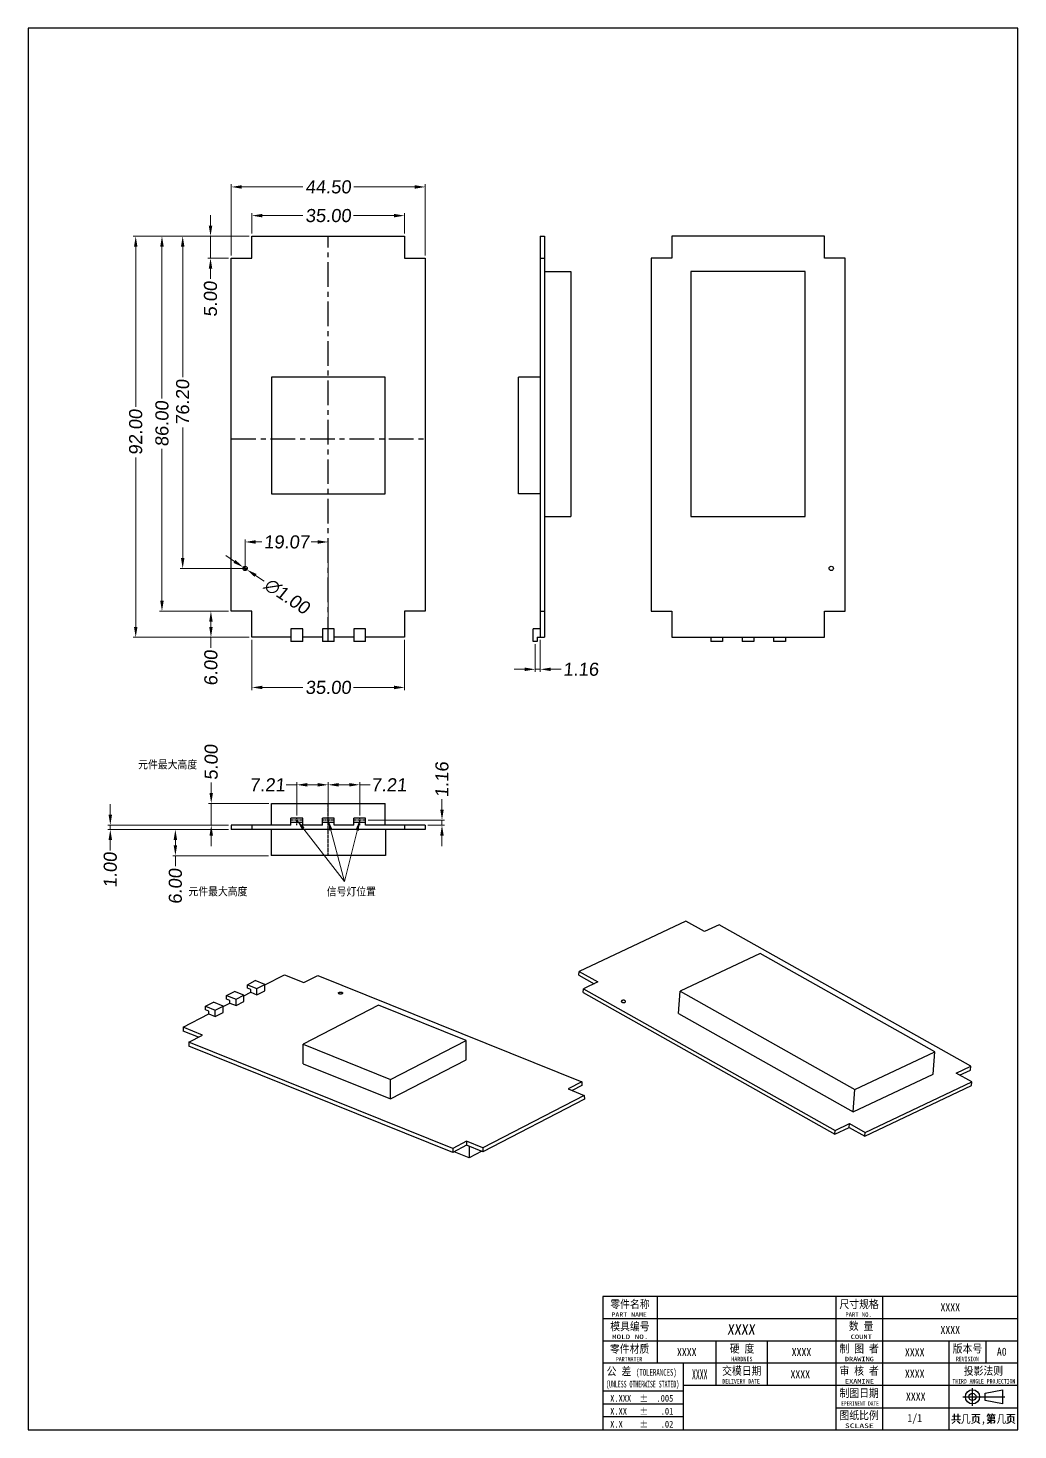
# Model space of a CAD drawing. Header units: millimetres. Extents: x 1667 to 2459, y 1639 to 1961.
# Drawn here: x 2231.7 to 2458.7, y 1639.2 to 1960.8 of the extents above; entities that cross this region are included whole.
import ezdxf
from ezdxf.enums import TextEntityAlignment as Align

# ---------------------------------------------------------------- set-up
doc = ezdxf.new("R2010")
doc.units = ezdxf.units.MM
doc.linetypes.add('CENTER', pattern=[50.8, 31.75, -6.35, 6.35, -6.35])
doc.layers.add('dim', color=82, linetype='Continuous')
doc.layers.add('text-mold', color=3, linetype='Continuous')
doc.styles.add('MA', font='', dxfattribs={"width": 0.8})
doc.styles.add('TEXTSTYLE_0', font='txt', dxfattribs={"width": 0.8})
doc.styles.add('标准', font='arial.ttf', dxfattribs={"oblique": 5.000002})
doc.styles.get('MA').set_extended_font_data('SimSun')
doc.dimstyles.new('YanXiu', dxfattribs={"dimscale": 1.2, "dimtxt": 5, "dimasz": 2.5, "dimexe": 0.8, "dimexo": 0.3, "dimgap": 0.6, "dimtad": 0, "dimzin": 1, "dimdsep": 46, "dimtxsty": '标准', "dimcen": 0, "dimclrd": 3, "dimclre": 3, "dimclrt": 3, "dimazin": 0, "dimtfac": 1, "dimtmove": 0, "dimatfit": 3, "dimfxl": 1, "dimlwd": 9, "dimlwe": 9, "dimarcsym": 0})

# ---------------------------------------------------------------- blocks, each defined once
blk = doc.blocks.new('VSEE')
at = {"layer": 'text-mold', "color": 62}
for p, q in [((-214.4, -255.87), (-214.4, -1142.58)), ((411.41, -255.87), (-214.4, -255.87)), ((411.41, -1142.58), (411.41, -255.87)), ((-214.4, -1142.58), (411.41, -1142.58))]:
    blk.add_line(p, q, dxfattribs=at)
blk = doc.blocks.new('*D22')
at = {"layer": 'Defpoints', "color": 0, "linetype": 'Continuous', "transparency": 16777216}
for p in [(2283.06, 1917.73), (2283.06, 1913), (2318.06, 1913)]:
    blk.add_point(p, dxfattribs=at)
at = {"layer": 'dim', "color": 3, "linetype": 'Continuous', "lineweight": 9, "transparency": 16777216}
for p, q in [((2283.06, 1913.6), (2283.06, 1918.33)), ((2285.46, 1917.73), (2294.77, 1917.73)), ((2315.66, 1917.73), (2306.35, 1917.73)), ((2318.06, 1913.6), (2318.06, 1918.33))]:
    blk.add_line(p, q, dxfattribs=at)
at = {"layer": 'dim', "color": 3, "linetype": 'Continuous', "transparency": 16777216}
for points in [[(2285.46, 1918.13), (2285.46, 1917.33), (2283.06, 1917.73)], [(2315.66, 1918.13), (2315.66, 1917.33), (2318.06, 1917.73)]]:
    blk.add_solid(points, dxfattribs=at)
at = {"layer": 'dim', "color": 3, "linetype": 'Continuous', "transparency": 16777216, "insert": (2300.56, 1917.73), "char_height": 3, "attachment_point": 5, "style": '标准'}
blk.add_mtext('35.00', dxfattribs=at)
blk = doc.blocks.new('*D23')
at = {"layer": 'Defpoints', "color": 0, "linetype": 'Continuous', "transparency": 16777216}
for p in [(2283.06, 1913), (2256.42, 1821), (2283.06, 1821)]:
    blk.add_point(p, dxfattribs=at)
at = {"layer": 'dim', "color": 3, "linetype": 'Continuous', "lineweight": 9, "transparency": 16777216}
for p, q in [((2282.46, 1913), (2255.83, 1913)), ((2256.42, 1910.6), (2256.42, 1873.84)), ((2256.42, 1823.4), (2256.42, 1862.26)), ((2282.46, 1821), (2255.83, 1821))]:
    blk.add_line(p, q, dxfattribs=at)
at = {"layer": 'dim', "color": 3, "linetype": 'Continuous', "transparency": 16777216}
for points in [[(2256.02, 1910.6), (2256.82, 1910.6), (2256.42, 1913)], [(2256.02, 1823.4), (2256.82, 1823.4), (2256.42, 1821)]]:
    blk.add_solid(points, dxfattribs=at)
at = {"layer": 'dim', "color": 3, "linetype": 'Continuous', "transparency": 16777216, "insert": (2256.42, 1868.05), "char_height": 3, "attachment_point": 5, "rotation": 90, "style": '标准'}
blk.add_mtext('92.00', dxfattribs=at)
blk = doc.blocks.new('*D24')
at = {"layer": 'Defpoints', "color": 0, "linetype": 'Continuous', "transparency": 16777216}
for p in [(2282.46, 1913), (2273.57, 1908), (2278.31, 1908)]:
    blk.add_point(p, dxfattribs=at)
at = {"layer": 'dim', "color": 3, "linetype": 'Continuous', "lineweight": 9, "transparency": 16777216}
for p, q in [((2273.57, 1915.4), (2273.57, 1917.8)), ((2281.86, 1913), (2272.97, 1913)), ((2273.57, 1913), (2273.57, 1908)), ((2277.71, 1908), (2272.97, 1908)), ((2273.57, 1905.6), (2273.57, 1903.2))]:
    blk.add_line(p, q, dxfattribs=at)
at = {"layer": 'dim', "color": 3, "linetype": 'Continuous', "transparency": 16777216}
for points in [[(2273.17, 1915.4), (2273.97, 1915.4), (2273.57, 1913)], [(2273.17, 1905.6), (2273.97, 1905.6), (2273.57, 1908)]]:
    blk.add_solid(points, dxfattribs=at)
at = {"layer": 'dim', "color": 3, "linetype": 'Continuous', "transparency": 16777216, "insert": (2273.57, 1898.58), "char_height": 3, "attachment_point": 5, "rotation": 90, "style": '标准'}
blk.add_mtext('5.00', dxfattribs=at)
blk = doc.blocks.new('*D25')
at = {"layer": 'Defpoints', "color": 0, "linetype": 'Continuous', "transparency": 16777216}
for p in [(2274.3, 1913), (2262.44, 1827), (2278.31, 1827)]:
    blk.add_point(p, dxfattribs=at)
at = {"layer": 'dim', "color": 3, "linetype": 'Continuous', "lineweight": 9, "transparency": 16777216}
for p, q in [((2273.7, 1913), (2261.84, 1913)), ((2262.44, 1910.6), (2262.44, 1875.8)), ((2262.44, 1829.4), (2262.44, 1864.21)), ((2277.71, 1827), (2261.84, 1827))]:
    blk.add_line(p, q, dxfattribs=at)
at = {"layer": 'dim', "color": 3, "linetype": 'Continuous', "transparency": 16777216}
for points in [[(2262.04, 1910.6), (2262.84, 1910.6), (2262.44, 1913)], [(2262.04, 1829.4), (2262.84, 1829.4), (2262.44, 1827)]]:
    blk.add_solid(points, dxfattribs=at)
at = {"layer": 'dim', "color": 3, "linetype": 'Continuous', "transparency": 16777216, "insert": (2262.44, 1870), "char_height": 3, "attachment_point": 5, "rotation": 90, "style": '标准'}
blk.add_mtext('86.00', dxfattribs=at)
blk = doc.blocks.new('*D26')
at = {"layer": 'Defpoints', "color": 0, "linetype": 'Continuous', "transparency": 16777216}
for p in [(2322.81, 1924.31), (2278.31, 1908), (2322.81, 1908)]:
    blk.add_point(p, dxfattribs=at)
at = {"layer": 'dim', "color": 3, "linetype": 'Continuous', "lineweight": 9, "transparency": 16777216}
for p, q in [((2278.31, 1908.6), (2278.31, 1924.91)), ((2280.71, 1924.31), (2294.71, 1924.31)), ((2320.41, 1924.31), (2306.41, 1924.31)), ((2322.81, 1908.6), (2322.81, 1924.91))]:
    blk.add_line(p, q, dxfattribs=at)
at = {"layer": 'dim', "color": 3, "linetype": 'Continuous', "transparency": 16777216}
for points in [[(2280.71, 1924.71), (2280.71, 1923.91), (2278.31, 1924.31)], [(2320.41, 1924.71), (2320.41, 1923.91), (2322.81, 1924.31)]]:
    blk.add_solid(points, dxfattribs=at)
at = {"layer": 'dim', "color": 3, "linetype": 'Continuous', "transparency": 16777216, "insert": (2300.56, 1924.31), "char_height": 3, "attachment_point": 5, "style": '标准'}
blk.add_mtext('44.50', dxfattribs=at)
blk = doc.blocks.new('*D27')
at = {"layer": 'Defpoints', "color": 0, "linetype": 'Continuous', "transparency": 16777216}
for p in [(2349.18, 1821), (2348.02, 1820), (2349.18, 1813.66)]:
    blk.add_point(p, dxfattribs=at)
at = {"layer": 'dim', "color": 3, "linetype": 'Continuous', "lineweight": 9, "transparency": 16777216}
for p, q in [((2349.18, 1820.4), (2349.18, 1813.06)), ((2348.02, 1819.4), (2348.02, 1813.06)), ((2345.62, 1813.66), (2343.22, 1813.66)), ((2348.02, 1813.66), (2349.18, 1813.66)), ((2351.58, 1813.66), (2353.98, 1813.66))]:
    blk.add_line(p, q, dxfattribs=at)
at = {"layer": 'dim', "color": 3, "linetype": 'Continuous', "transparency": 16777216}
for points in [[(2345.62, 1814.06), (2345.62, 1813.26), (2348.02, 1813.66)], [(2351.58, 1814.06), (2351.58, 1813.26), (2349.18, 1813.66)]]:
    blk.add_solid(points, dxfattribs=at)
at = {"layer": 'dim', "color": 3, "linetype": 'Continuous', "transparency": 16777216, "insert": (2358.47, 1813.66), "char_height": 3, "attachment_point": 5, "style": '标准'}
blk.add_mtext('1.16', dxfattribs=at)
blk = doc.blocks.new('*D28')
at = {"layer": 'Defpoints', "color": 0, "linetype": 'Continuous', "transparency": 16777216}
for p in [(2309.12, 1779.07), (2322.81, 1777.91), (2326.64, 1777.91)]:
    blk.add_point(p, dxfattribs=at)
at = {"layer": 'dim', "color": 3, "linetype": 'Continuous', "lineweight": 9, "transparency": 16777216}
for p, q in [((2326.64, 1781.47), (2326.64, 1783.87)), ((2309.72, 1779.07), (2327.24, 1779.07)), ((2326.64, 1777.91), (2326.64, 1779.07)), ((2323.41, 1777.91), (2327.24, 1777.91)), ((2326.64, 1775.51), (2326.64, 1773.11))]:
    blk.add_line(p, q, dxfattribs=at)
at = {"layer": 'dim', "color": 3, "linetype": 'Continuous', "transparency": 16777216}
for points in [[(2326.24, 1781.47), (2327.04, 1781.47), (2326.64, 1779.07)], [(2326.24, 1775.51), (2327.04, 1775.51), (2326.64, 1777.91)]]:
    blk.add_solid(points, dxfattribs=at)
at = {"layer": 'dim', "color": 3, "linetype": 'Continuous', "transparency": 16777216, "insert": (2326.64, 1788.36), "char_height": 3, "attachment_point": 5, "rotation": 90, "style": '标准'}
blk.add_mtext('1.16', dxfattribs=at)
blk = doc.blocks.new('*D29')
at = {"layer": 'Defpoints', "color": 0, "linetype": 'Continuous', "transparency": 16777216}
for p in [(2273.73, 1782.91), (2287.52, 1782.91), (2278.31, 1777.91)]:
    blk.add_point(p, dxfattribs=at)
at = {"layer": 'dim', "color": 3, "linetype": 'Continuous', "lineweight": 9, "transparency": 16777216}
for p, q in [((2273.73, 1785.31), (2273.73, 1787.71)), ((2286.92, 1782.91), (2273.13, 1782.91)), ((2273.73, 1777.91), (2273.73, 1782.91)), ((2277.71, 1777.91), (2273.13, 1777.91)), ((2273.73, 1775.51), (2273.73, 1773.11))]:
    blk.add_line(p, q, dxfattribs=at)
at = {"layer": 'dim', "color": 3, "linetype": 'Continuous', "transparency": 16777216}
for points in [[(2273.33, 1785.31), (2274.13, 1785.31), (2273.73, 1782.91)], [(2273.33, 1775.51), (2274.13, 1775.51), (2273.73, 1777.91)]]:
    blk.add_solid(points, dxfattribs=at)
at = {"layer": 'dim', "color": 3, "linetype": 'Continuous', "transparency": 16777216, "insert": (2273.73, 1792.34), "char_height": 3, "attachment_point": 5, "rotation": 90, "style": '标准'}
blk.add_mtext('5.00', dxfattribs=at)
blk = doc.blocks.new('*D30')
at = {"layer": 'Defpoints', "color": 0, "linetype": 'Continuous', "transparency": 16777216}
for p in [(2278.31, 1776.91), (2265.51, 1770.91), (2287.44, 1770.91)]:
    blk.add_point(p, dxfattribs=at)
at = {"layer": 'dim', "color": 3, "linetype": 'Continuous', "lineweight": 9, "transparency": 16777216}
for p, q in [((2277.71, 1776.91), (2264.91, 1776.91)), ((2265.51, 1774.51), (2265.51, 1773.31)), ((2286.84, 1770.91), (2264.91, 1770.91)), ((2265.51, 1770.91), (2265.51, 1768.51))]:
    blk.add_line(p, q, dxfattribs=at)
at = {"layer": 'dim', "color": 3, "linetype": 'Continuous', "transparency": 16777216}
for points in [[(2265.11, 1774.51), (2265.91, 1774.51), (2265.51, 1776.91)], [(2265.11, 1773.31), (2265.91, 1773.31), (2265.51, 1770.91)]]:
    blk.add_solid(points, dxfattribs=at)
at = {"layer": 'dim', "color": 3, "linetype": 'Continuous', "transparency": 16777216, "insert": (2265.51, 1763.88), "char_height": 3, "attachment_point": 5, "rotation": 90, "style": '标准'}
blk.add_mtext('6.00', dxfattribs=at)
blk = doc.blocks.new('*D31')
at = {"layer": 'Defpoints', "color": 0, "linetype": 'Continuous', "transparency": 16777216}
for p in [(2250.59, 1776.91), (2271.84, 1776.91), (2278.31, 1777.91)]:
    blk.add_point(p, dxfattribs=at)
at = {"layer": 'dim', "color": 3, "linetype": 'Continuous', "lineweight": 9, "transparency": 16777216}
for p, q in [((2250.59, 1780.31), (2250.59, 1782.71)), ((2277.71, 1777.91), (2249.99, 1777.91)), ((2271.24, 1776.91), (2249.99, 1776.91)), ((2250.59, 1777.91), (2250.59, 1776.91)), ((2250.59, 1774.51), (2250.59, 1772.11))]:
    blk.add_line(p, q, dxfattribs=at)
at = {"layer": 'dim', "color": 3, "linetype": 'Continuous', "transparency": 16777216}
for points in [[(2250.19, 1780.31), (2250.99, 1780.31), (2250.59, 1777.91)], [(2250.19, 1774.51), (2250.99, 1774.51), (2250.59, 1776.91)]]:
    blk.add_solid(points, dxfattribs=at)
at = {"layer": 'dim', "color": 3, "linetype": 'Continuous', "transparency": 16777216, "insert": (2250.59, 1767.63), "char_height": 3, "attachment_point": 5, "rotation": 90, "style": '标准'}
blk.add_mtext('1.00', dxfattribs=at)
blk = doc.blocks.new('*D32')
at = {"layer": 'Defpoints', "color": 0, "linetype": 'Continuous', "transparency": 16777216}
for p in [(2281.07, 1837.08), (2281.9, 1836.52)]:
    blk.add_point(p, dxfattribs=at)
at = {"layer": 'dim', "color": 3, "linetype": 'Continuous', "lineweight": 9, "transparency": 16777216}
for p, q in [((2279.07, 1838.41), (2277.07, 1839.74)), ((2281.07, 1837.08), (2281.9, 1836.52)), ((2285.9, 1833.86), (2283.9, 1835.19))]:
    blk.add_line(p, q, dxfattribs=at)
at = {"layer": 'dim', "color": 3, "linetype": 'Continuous', "transparency": 16777216}
for points in [[(2279.29, 1838.74), (2278.85, 1838.07), (2281.07, 1837.08)], [(2284.12, 1835.53), (2283.68, 1834.86), (2281.9, 1836.52)]]:
    blk.add_solid(points, dxfattribs=at)
at = {"layer": 'dim', "color": 3, "linetype": 'Continuous', "transparency": 16777216, "insert": (2291.11, 1830.39), "char_height": 3, "attachment_point": 5, "rotation": 326.3568, "style": '标准'}
blk.add_mtext('∅1.00', dxfattribs=at)
blk = doc.blocks.new('*D33')
at = {"layer": 'Defpoints', "color": 0, "linetype": 'Continuous', "transparency": 16777216}
for p in [(2283.06, 1913), (2267.19, 1836.8), (2281.49, 1836.8)]:
    blk.add_point(p, dxfattribs=at)
at = {"layer": 'dim', "color": 3, "linetype": 'Continuous', "lineweight": 9, "transparency": 16777216}
for p, q in [((2282.46, 1913), (2266.59, 1913)), ((2267.19, 1910.6), (2267.19, 1880.68)), ((2267.19, 1839.2), (2267.19, 1869.12)), ((2280.89, 1836.8), (2266.59, 1836.8))]:
    blk.add_line(p, q, dxfattribs=at)
at = {"layer": 'dim', "color": 3, "linetype": 'Continuous', "transparency": 16777216}
for points in [[(2266.79, 1910.6), (2267.59, 1910.6), (2267.19, 1913)], [(2266.79, 1839.2), (2267.59, 1839.2), (2267.19, 1836.8)]]:
    blk.add_solid(points, dxfattribs=at)
at = {"layer": 'dim', "color": 3, "linetype": 'Continuous', "transparency": 16777216, "insert": (2267.19, 1874.9), "char_height": 3, "attachment_point": 5, "rotation": 90, "style": '标准'}
blk.add_mtext('76.20', dxfattribs=at)
blk = doc.blocks.new('*D34')
at = {"layer": 'Defpoints', "color": 0, "linetype": 'Continuous', "transparency": 16777216}
for p in [(2300.56, 1842.87), (2281.49, 1836.25), (2300.56, 1820)]:
    blk.add_point(p, dxfattribs=at)
at = {"layer": 'dim', "color": 3, "linetype": 'Continuous', "lineweight": 9, "transparency": 16777216}
for p, q in [((2281.49, 1836.85), (2281.49, 1843.47)), ((2283.89, 1842.87), (2285.37, 1842.87)), ((2298.16, 1842.87), (2296.68, 1842.87)), ((2300.56, 1820.6), (2300.56, 1843.47))]:
    blk.add_line(p, q, dxfattribs=at)
at = {"layer": 'dim', "color": 3, "linetype": 'Continuous', "transparency": 16777216}
for points in [[(2283.89, 1843.27), (2283.89, 1842.47), (2281.49, 1842.87)], [(2298.16, 1843.27), (2298.16, 1842.47), (2300.56, 1842.87)]]:
    blk.add_solid(points, dxfattribs=at)
at = {"layer": 'dim', "color": 3, "linetype": 'Continuous', "transparency": 16777216, "insert": (2291.02, 1842.87), "char_height": 3, "attachment_point": 5, "style": '标准'}
blk.add_mtext('19.07', dxfattribs=at)
blk = doc.blocks.new('*D35')
at = {"layer": 'Defpoints', "color": 0, "linetype": 'Continuous', "transparency": 16777216}
for p in [(2300.56, 1787.17), (2300.56, 1782.91), (2293.35, 1779.53)]:
    blk.add_point(p, dxfattribs=at)
at = {"layer": 'dim', "color": 3, "linetype": 'Continuous', "lineweight": 9, "transparency": 16777216}
for p, q in [((2293.35, 1787.17), (2290.95, 1787.17)), ((2293.35, 1780.13), (2293.35, 1787.77)), ((2298.16, 1787.17), (2295.75, 1787.17)), ((2300.56, 1783.51), (2300.56, 1787.77))]:
    blk.add_line(p, q, dxfattribs=at)
at = {"layer": 'dim', "color": 3, "linetype": 'Continuous', "transparency": 16777216}
for points in [[(2295.75, 1787.57), (2295.75, 1786.77), (2293.35, 1787.17)], [(2298.16, 1787.57), (2298.16, 1786.77), (2300.56, 1787.17)]]:
    blk.add_solid(points, dxfattribs=at)
at = {"layer": 'dim', "color": 3, "linetype": 'Continuous', "transparency": 16777216, "insert": (2286.63, 1787.17), "char_height": 3, "attachment_point": 5, "style": '标准'}
blk.add_mtext('7.21', dxfattribs=at)
blk = doc.blocks.new('*D36')
at = {"layer": 'Defpoints', "color": 0, "linetype": 'Continuous', "transparency": 16777216}
for p in [(2307.77, 1787.17), (2300.56, 1779.53), (2307.77, 1779.53)]:
    blk.add_point(p, dxfattribs=at)
at = {"layer": 'dim', "color": 3, "linetype": 'Continuous', "lineweight": 9, "transparency": 16777216}
for p, q in [((2300.56, 1780.13), (2300.56, 1787.77)), ((2302.96, 1787.17), (2305.37, 1787.17)), ((2307.77, 1780.13), (2307.77, 1787.77)), ((2307.77, 1787.17), (2310.17, 1787.17))]:
    blk.add_line(p, q, dxfattribs=at)
at = {"layer": 'dim', "color": 3, "linetype": 'Continuous', "transparency": 16777216}
for points in [[(2302.96, 1787.57), (2302.96, 1786.77), (2300.56, 1787.17)], [(2305.37, 1787.57), (2305.37, 1786.77), (2307.77, 1787.17)]]:
    blk.add_solid(points, dxfattribs=at)
at = {"layer": 'dim', "color": 3, "linetype": 'Continuous', "transparency": 16777216, "insert": (2314.49, 1787.17), "char_height": 3, "attachment_point": 5, "style": '标准'}
blk.add_mtext('7.21', dxfattribs=at)
blk = doc.blocks.new('*D38')
at = {"layer": 'Defpoints', "color": 0, "linetype": 'Continuous', "transparency": 16777216}
for p in [(2283.06, 1821), (2318.06, 1821), (2318.06, 1809.5)]:
    blk.add_point(p, dxfattribs=at)
at = {"layer": 'dim', "color": 3, "linetype": 'Continuous', "lineweight": 9, "transparency": 16777216}
for p, q in [((2283.06, 1820.4), (2283.06, 1808.9)), ((2318.06, 1820.4), (2318.06, 1808.9)), ((2285.46, 1809.5), (2294.77, 1809.5)), ((2315.66, 1809.5), (2306.35, 1809.5))]:
    blk.add_line(p, q, dxfattribs=at)
at = {"layer": 'dim', "color": 3, "linetype": 'Continuous', "transparency": 16777216}
for points in [[(2285.46, 1809.9), (2285.46, 1809.1), (2283.06, 1809.5)], [(2315.66, 1809.9), (2315.66, 1809.1), (2318.06, 1809.5)]]:
    blk.add_solid(points, dxfattribs=at)
at = {"layer": 'dim', "color": 3, "linetype": 'Continuous', "transparency": 16777216, "insert": (2300.56, 1809.5), "char_height": 3, "attachment_point": 5, "style": '标准'}
blk.add_mtext('35.00', dxfattribs=at)
blk = doc.blocks.new('*D39')
at = {"layer": 'Defpoints', "color": 0, "linetype": 'Continuous', "transparency": 16777216}
for p in [(2277.71, 1827), (2273.66, 1821), (2277.71, 1821)]:
    blk.add_point(p, dxfattribs=at)
at = {"layer": 'dim', "color": 3, "linetype": 'Continuous', "lineweight": 9, "transparency": 16777216}
for p, q in [((2277.11, 1827), (2273.06, 1827)), ((2273.66, 1824.6), (2273.66, 1823.4)), ((2277.11, 1821), (2273.06, 1821)), ((2273.66, 1821), (2273.66, 1818.6))]:
    blk.add_line(p, q, dxfattribs=at)
at = {"layer": 'dim', "color": 3, "linetype": 'Continuous', "transparency": 16777216}
for points in [[(2273.26, 1824.6), (2274.06, 1824.6), (2273.66, 1827)], [(2273.26, 1823.4), (2274.06, 1823.4), (2273.66, 1821)]]:
    blk.add_solid(points, dxfattribs=at)
at = {"layer": 'dim', "color": 3, "linetype": 'Continuous', "transparency": 16777216, "insert": (2273.66, 1813.97), "char_height": 3, "attachment_point": 5, "rotation": 90, "style": '标准'}
blk.add_mtext('6.00', dxfattribs=at)

msp = doc.modelspace()

# ---------------------------------------------------------------- linework, layer by layer
at = {"color": 7, "linetype": 'Continuous'}
for p, q in [((2283.06, 1908.003), (2283.06, 1913.003)), ((2283.06, 1913.003), (2318.06, 1913.003)), ((2318.06, 1913.003), (2318.06, 1908.003)), ((2349.18, 1913.003), (2349.18, 1821.003)), ((2349.18, 1913.003), (2350.18, 1913.003)), ((2350.18, 1913.003), (2350.18, 1821.003)), ((2379.318, 1913.003), (2379.318, 1908.003)), ((2414.318, 1913.003), (2379.318, 1913.003)), ((2414.318, 1908.003), (2414.318, 1913.003)), ((2278.31, 1827.003), (2278.31, 1908.003)), ((2278.31, 1908.003), (2283.06, 1908.003)), ((2318.06, 1908.003), (2322.81, 1908.003)), ((2322.81, 1908.003), (2322.81, 1827.003)), ((2349.18, 1908.003), (2350.18, 1908.003)), ((2374.568, 1908.003), (2374.568, 1827.003)), ((2379.318, 1908.003), (2374.568, 1908.003)), ((2419.068, 1908.003), (2414.318, 1908.003)), ((2419.068, 1827.003), (2419.068, 1908.003)), ((2350.18, 1904.887), (2356.18, 1904.887)), ((2356.18, 1904.887), (2356.18, 1848.693)), ((2383.703, 1904.887), (2383.703, 1848.693)), ((2409.933, 1904.887), (2383.703, 1904.887)), ((2409.933, 1848.693), (2409.933, 1904.887)), ((2287.523, 1880.707), (2287.523, 1853.897)), ((2313.597, 1880.707), (2287.523, 1880.707)), ((2313.597, 1853.897), (2313.597, 1880.707)), ((2344.18, 1853.897), (2344.18, 1880.707)), ((2349.18, 1880.707), (2344.18, 1880.707)), ((2287.523, 1853.897), (2313.597, 1853.897)), ((2349.18, 1853.897), (2344.18, 1853.897)), ((2350.18, 1848.693), (2356.18, 1848.693)), ((2383.703, 1848.693), (2409.933, 1848.693)), ((2283.06, 1827.003), (2278.31, 1827.003)), ((2283.06, 1821.003), (2283.06, 1827.003)), ((2322.81, 1827.003), (2318.06, 1827.003)), ((2318.06, 1827.003), (2318.06, 1821.003)), ((2349.18, 1827.003), (2350.18, 1827.003)), ((2374.568, 1827.003), (2379.318, 1827.003)), ((2379.318, 1827.003), (2379.318, 1821.003)), ((2414.318, 1827.003), (2419.068, 1827.003)), ((2414.318, 1821.003), (2414.318, 1827.003)), ((2292.002, 1821.003), (2283.06, 1821.003)), ((2294.706, 1822.936), (2292.002, 1822.936)), ((2292.002, 1822.936), (2292.002, 1820.003)), ((2294.706, 1820.003), (2294.706, 1822.936)), ((2299.209, 1821.003), (2294.706, 1821.003)), ((2301.913, 1822.936), (2299.209, 1822.936)), ((2299.209, 1822.936), (2299.209, 1820.003)), ((2301.913, 1820.003), (2301.913, 1822.936)), ((2306.416, 1821.003), (2301.913, 1821.003)), ((2309.12, 1822.936), (2306.416, 1822.936)), ((2306.416, 1822.936), (2306.416, 1820.003)), ((2309.12, 1820.003), (2309.12, 1822.936)), ((2318.06, 1821.003), (2309.12, 1821.003)), ((2349.18, 1822.936), (2347.565, 1822.936)), ((2347.565, 1820.003), (2347.565, 1822.936)), ((2348.48, 1821.003), (2350.18, 1821.003)), ((2348.48, 1821.003), (2348.48, 1820.003)), ((2379.318, 1821.003), (2414.318, 1821.003)), ((2388.258, 1821.003), (2388.258, 1820.003)), ((2390.962, 1821.003), (2390.962, 1820.003)), ((2395.465, 1821.003), (2395.465, 1820.003)), ((2398.169, 1821.003), (2398.169, 1820.003)), ((2402.672, 1821.003), (2402.672, 1820.003)), ((2405.376, 1821.003), (2405.376, 1820.003)), ((2294.706, 1820.003), (2292.002, 1820.003)), ((2301.913, 1820.003), (2299.209, 1820.003)), ((2309.12, 1820.003), (2306.416, 1820.003)), ((2348.48, 1820.003), (2347.565, 1820.003)), ((2390.962, 1820.003), (2388.258, 1820.003)), ((2398.169, 1820.003), (2395.465, 1820.003)), ((2405.376, 1820.003), (2402.672, 1820.003)), ((2287.523, 1777.914), (2287.523, 1782.914)), ((2287.523, 1782.914), (2313.597, 1782.914)), ((2313.597, 1777.914), (2313.597, 1782.914)), ((2292.002, 1777.914), (2292.002, 1779.529)), ((2294.706, 1779.529), (2292.002, 1779.529)), ((2292.002, 1778.613), (2294.706, 1778.613)), ((2294.706, 1777.914), (2294.706, 1779.529)), ((2299.209, 1777.914), (2299.209, 1779.529)), ((2301.913, 1779.529), (2299.209, 1779.529)), ((2299.209, 1778.613), (2301.913, 1778.613)), ((2301.913, 1777.914), (2301.913, 1779.529)), ((2309.12, 1779.529), (2306.416, 1779.529)), ((2306.416, 1777.914), (2306.416, 1779.529)), ((2306.416, 1778.613), (2309.12, 1778.613)), ((2309.12, 1777.914), (2309.12, 1779.529)), ((2278.31, 1777.914), (2278.31, 1776.914)), ((2292.002, 1777.914), (2278.31, 1777.914)), ((2322.81, 1776.914), (2278.31, 1776.914)), ((2283.06, 1777.914), (2283.06, 1776.914)), ((2287.445, 1776.914), (2287.445, 1770.914)), ((2299.209, 1777.914), (2294.706, 1777.914)), ((2306.416, 1777.914), (2301.913, 1777.914)), ((2322.81, 1777.914), (2309.12, 1777.914)), ((2313.675, 1776.914), (2313.675, 1770.914)), ((2318.06, 1777.914), (2318.06, 1776.914)), ((2322.81, 1777.914), (2322.81, 1776.914)), ((2313.675, 1770.914), (2287.445, 1770.914))]:
    msp.add_line(p, q, dxfattribs=at)
at = {"color": 1, "linetype": 'CENTER', "ltscale": 0.178}
for p, q in [((2300.56, 1820.003), (2300.56, 1913.003)), ((2278.31, 1866.503), (2322.81, 1866.503))]:
    msp.add_line(p, q, dxfattribs=at)
at = {"color": 1, "linetype": 'CENTER', "ltscale": 0.02}
for p, q in [((2280.937, 1836.799), (2282.037, 1836.799)), ((2281.487, 1836.249), (2281.487, 1837.349))]:
    msp.add_line(p, q, dxfattribs=at)
at = {"color": 1, "linetype": 'CENTER', "ltscale": 0.012922}
for p, q in [((2300.561, 1770.914), (2300.561, 1782.914)), ((2293.354, 1777.914), (2293.354, 1779.529)), ((2307.768, 1777.914), (2307.768, 1779.529))]:
    msp.add_line(p, q, dxfattribs=at)
at = {"color": 1, "linetype": 'CENTER', "ltscale": 0.021629}
for p, q in [((2294.706, 1779.071), (2292.002, 1779.071)), ((2301.913, 1779.071), (2299.209, 1779.071)), ((2309.12, 1779.071), (2306.416, 1779.071))]:
    msp.add_line(p, q, dxfattribs=at)
at = {"color": 4, "linetype": 'Continuous'}
for p, q in [((2382.563, 1755.918), (2358.1, 1744.342)), ((2386.837, 1753.511), (2382.563, 1755.918)), ((2390.157, 1755.083), (2386.837, 1753.511)), ((2447.856, 1722.593), (2390.157, 1755.083)), ((2399.606, 1748.486), (2381.273, 1739.811)), ((2439.635, 1725.947), (2399.606, 1748.486)), ((2286.012, 1741.259), (2290.515, 1743.592)), ((2290.515, 1743.592), (2294.999, 1741.788)), ((2294.999, 1741.788), (2298.155, 1743.422)), ((2298.155, 1743.422), (2358.692, 1719.065)), ((2358.037, 1743.488), (2358.1, 1744.342)), ((2358.037, 1743.488), (2361.515, 1741.529)), ((2358.1, 1744.342), (2362.374, 1741.935)), ((2277.235, 1738.841), (2279.031, 1739.771)), ((2281.223, 1738.889), (2279.031, 1739.771)), ((2282.023, 1741.321), (2283.819, 1742.252)), ((2282.027, 1740.507), (2282.023, 1741.321)), ((2282.023, 1741.321), (2284.215, 1740.439)), ((2282.774, 1740.206), (2282.027, 1740.507)), ((2282.777, 1739.584), (2282.774, 1740.206)), ((2286.012, 1741.369), (2283.819, 1742.252)), ((2284.215, 1740.439), (2286.012, 1741.369)), ((2284.223, 1739.002), (2284.215, 1740.439)), ((2284.223, 1739.002), (2286.019, 1739.933)), ((2286.019, 1739.933), (2286.012, 1741.369)), ((2358.991, 1739.51), (2359.055, 1740.364)), ((2362.374, 1741.935), (2359.055, 1740.364)), ((2359.055, 1740.364), (2416.754, 1707.875)), ((2380.89, 1734.685), (2381.273, 1739.811)), ((2381.273, 1739.811), (2421.302, 1717.271)), ((2272.446, 1736.361), (2274.243, 1737.291)), ((2276.435, 1736.409), (2274.243, 1737.291)), ((2276.436, 1736.299), (2277.989, 1737.103)), ((2277.239, 1738.027), (2277.235, 1738.841)), ((2277.235, 1738.841), (2279.427, 1737.959)), ((2277.986, 1737.726), (2277.239, 1738.027)), ((2277.989, 1737.103), (2277.986, 1737.726)), ((2277.989, 1737.103), (2279.434, 1736.522)), ((2279.427, 1737.959), (2281.223, 1738.889)), ((2279.434, 1736.522), (2279.427, 1737.959)), ((2279.434, 1736.522), (2281.23, 1737.452)), ((2281.23, 1737.452), (2281.223, 1738.889)), ((2281.224, 1738.779), (2282.777, 1739.584)), ((2282.777, 1739.584), (2284.223, 1739.002)), ((2312.112, 1736.612), (2294.788, 1727.638)), ((2332.149, 1728.55), (2312.112, 1736.612)), ((2358.991, 1739.51), (2416.69, 1707.02)), ((2267.261, 1731.546), (2273.201, 1734.623)), ((2272.45, 1735.546), (2272.446, 1736.361)), ((2272.446, 1736.361), (2274.639, 1735.478)), ((2273.198, 1735.246), (2272.45, 1735.546)), ((2273.201, 1734.623), (2273.198, 1735.246)), ((2273.201, 1734.623), (2274.646, 1734.042)), ((2274.639, 1735.478), (2276.435, 1736.409)), ((2274.646, 1734.042), (2274.639, 1735.478)), ((2274.646, 1734.042), (2276.442, 1734.972)), ((2276.442, 1734.972), (2276.435, 1736.409)), ((2380.89, 1734.685), (2420.919, 1712.146)), ((2267.261, 1731.546), (2267.265, 1730.657)), ((2271.745, 1729.742), (2267.261, 1731.546)), ((2270.781, 1729.243), (2267.265, 1730.657)), ((2268.589, 1728.108), (2271.745, 1729.742)), ((2268.589, 1728.108), (2268.594, 1727.218)), ((2329.126, 1703.751), (2268.589, 1728.108)), ((2329.131, 1702.861), (2268.594, 1727.218)), ((2294.81, 1723.191), (2294.788, 1727.638)), ((2294.788, 1727.638), (2314.825, 1719.576)), ((2314.825, 1719.576), (2332.149, 1728.55)), ((2332.171, 1724.103), (2332.149, 1728.55)), ((2314.847, 1715.129), (2332.171, 1724.103)), ((2421.302, 1717.271), (2439.635, 1725.947)), ((2439.252, 1720.821), (2439.635, 1725.947)), ((2294.81, 1723.191), (2314.847, 1715.129)), ((2420.919, 1712.146), (2439.252, 1720.821)), ((2444.536, 1721.022), (2447.856, 1722.593)), ((2448.098, 1719.016), (2444.536, 1721.022)), ((2445.331, 1720.574), (2447.792, 1721.739)), ((2447.792, 1721.739), (2447.856, 1722.593)), ((2314.847, 1715.129), (2314.825, 1719.576)), ((2358.692, 1719.065), (2355.536, 1717.431)), ((2355.536, 1717.431), (2359.273, 1715.927)), ((2358.696, 1718.176), (2356.505, 1717.041)), ((2358.692, 1719.065), (2358.696, 1718.176)), ((2420.919, 1712.146), (2421.302, 1717.271)), ((2423.571, 1706.586), (2448.034, 1718.162)), ((2423.635, 1707.44), (2448.098, 1719.016)), ((2448.034, 1718.162), (2448.098, 1719.016)), ((2359.273, 1715.927), (2336.019, 1703.882)), ((2359.277, 1715.038), (2336.023, 1702.992)), ((2359.273, 1715.927), (2359.277, 1715.038)), ((2416.69, 1707.02), (2420.01, 1708.591)), ((2416.69, 1707.02), (2416.754, 1707.875)), ((2416.754, 1707.875), (2420.074, 1709.446)), ((2420.01, 1708.591), (2420.074, 1709.446)), ((2420.01, 1708.591), (2423.571, 1706.586)), ((2420.074, 1709.446), (2423.635, 1707.44)), ((2332.282, 1705.385), (2329.126, 1703.751)), ((2332.286, 1704.496), (2329.131, 1702.861)), ((2336.019, 1703.882), (2332.282, 1705.385)), ((2332.282, 1705.385), (2332.286, 1704.496)), ((2336.023, 1702.992), (2332.286, 1704.496)), ((2423.571, 1706.586), (2423.635, 1707.44)), ((2329.126, 1703.751), (2329.131, 1702.861)), ((2332.898, 1701.605), (2329.413, 1703.007)), ((2332.885, 1704.255), (2332.898, 1701.605)), ((2335.772, 1703.094), (2332.898, 1701.605)), ((2336.019, 1703.882), (2336.023, 1702.992))]:
    msp.add_line(p, q, dxfattribs=at)
at = {"color": 7, "linetype": 'Continuous'}
for centre in [(2281.487, 1836.799), (2415.891, 1836.799)]:
    msp.add_circle(centre, 0.5, dxfattribs=at)
at = {"color": 4, "linetype": 'Continuous'}
for points, knots in [([(2302.865, 1739.38), (2302.865, 1739.41), (2302.887, 1739.457), (2302.939, 1739.503), (2302.973, 1739.524), (2302.991, 1739.533)], [0, 0, 0, 0, 0.4259235, 0.6920959, 1, 1, 1, 1]), ([(2303.739, 1739.233), (2303.702, 1739.214), (2303.618, 1739.183), (2303.482, 1739.158), (2303.336, 1739.152), (2303.192, 1739.165), (2303.063, 1739.196), (2302.959, 1739.243), (2302.886, 1739.303), (2302.865, 1739.357), (2302.865, 1739.38)], [0, 0, 0, 0, 0.1270387, 0.2723639, 0.4261274, 0.5776749, 0.7163881, 0.8338836, 0.9265052, 1, 1, 1, 1]), ([(2302.991, 1739.533), (2303.028, 1739.552), (2303.112, 1739.583), (2303.248, 1739.608), (2303.395, 1739.615), (2303.538, 1739.602), (2303.668, 1739.57), (2303.771, 1739.523), (2303.844, 1739.463), (2303.865, 1739.41), (2303.865, 1739.386)], [0, 0, 0, 0, 0.1270387, 0.2723639, 0.4261274, 0.5776749, 0.7163881, 0.8338836, 0.9265052, 1, 1, 1, 1]), ([(2303.865, 1739.386), (2303.865, 1739.356), (2303.843, 1739.309), (2303.792, 1739.263), (2303.758, 1739.242), (2303.739, 1739.233)], [0, 0, 0, 0, 0.4259235, 0.6920959, 1, 1, 1, 1]), ([(2367.755, 1737.523), (2367.753, 1737.497), (2367.768, 1737.437), (2367.834, 1737.362), (2367.933, 1737.3), (2368.059, 1737.255), (2368.201, 1737.228), (2368.347, 1737.223), (2368.486, 1737.24), (2368.572, 1737.267), (2368.61, 1737.285)], [0, 0, 0, 0, 0.0802947, 0.1764775, 0.2942477, 0.4309574, 0.5793447, 0.7299023, 0.8730596, 1, 1, 1, 1]), ([(2367.897, 1737.686), (2367.859, 1737.669), (2367.794, 1737.628), (2367.757, 1737.556), (2367.755, 1737.523)], [0, 0, 0, 0, 0.5593003, 1, 1, 1, 1]), ([(2368.752, 1737.449), (2368.754, 1737.475), (2368.739, 1737.535), (2368.673, 1737.61), (2368.574, 1737.671), (2368.448, 1737.717), (2368.306, 1737.744), (2368.16, 1737.749), (2368.021, 1737.732), (2367.935, 1737.704), (2367.897, 1737.686)], [0, 0, 0, 0, 0.0802947, 0.1764775, 0.2942477, 0.4309574, 0.5793447, 0.7299023, 0.8730596, 1, 1, 1, 1]), ([(2368.61, 1737.285), (2368.647, 1737.303), (2368.713, 1737.344), (2368.75, 1737.416), (2368.752, 1737.449)], [0, 0, 0, 0, 0.5593003, 1, 1, 1, 1])]:
    msp.add_open_spline(points, degree=3, knots=knots, dxfattribs=at)
at = {"layer": 'text-mold', "color": 62, "linetype": 'Continuous', "ltscale": 3}
for p, q in [((2458.694, 1669.777), (2363.491, 1669.777)), ((2381.994, 1639.177), (2381.994, 1654.479)), ((2381.994, 1648.103), (2363.491, 1648.103)), ((2381.994, 1645.128), (2363.491, 1645.128)), ((2416.902, 1644.278), (2458.694, 1644.278)), ((2381.994, 1642.153), (2363.491, 1642.153))]:
    msp.add_line(p, q, dxfattribs=at)
at = {"layer": 'text-mold', "color": 62, "linetype": 'Continuous'}
for p, q in [((2363.491, 1669.777), (2363.491, 1639.177)), ((2458.694, 1669.777), (2363.491, 1669.777)), ((2375.981, 1669.777), (2375.981, 1654.479)), ((2416.902, 1669.777), (2416.902, 1639.177)), ((2427.655, 1669.777), (2427.655, 1639.177)), ((2458.694, 1664.678), (2363.491, 1664.678)), ((2458.694, 1659.578), (2363.491, 1659.578)), ((2389.536, 1649.379), (2389.536, 1659.578)), ((2401.223, 1659.578), (2401.223, 1649.379)), ((2442.866, 1659.578), (2442.866, 1639.177)), ((2451.366, 1659.578), (2451.366, 1654.479)), ((2458.694, 1654.479), (2363.491, 1654.479)), ((2458.694, 1649.379), (2381.994, 1649.379))]:
    msp.add_line(p, q, dxfattribs=at)
at = {"layer": 'text-mold', "color": 7, "linetype": 'CENTER', "ltscale": 0.5}
for p, q in [((2446.063, 1646.765), (2455.694, 1646.765)), ((2448.264, 1644.729), (2448.264, 1648.8))]:
    msp.add_line(p, q, dxfattribs=at)
at = {"layer": 'text-mold', "color": 7, "linetype": 'Continuous'}
for p, q in [((2451.148, 1647.581), (2455.186, 1648.396)), ((2451.148, 1646.765), (2451.148, 1647.581)), ((2451.148, 1645.949), (2451.148, 1646.765)), ((2455.186, 1648.396), (2455.186, 1646.765)), ((2455.186, 1646.765), (2455.186, 1645.133)), ((2455.186, 1645.133), (2451.148, 1645.949))]:
    msp.add_line(p, q, dxfattribs=at)
for radius in [1.632, 0.816]:
    msp.add_circle((2448.264, 1646.765), radius, dxfattribs=at)

# ---------------------------------------------------------------- block references
at = {"layer": 'dim', "linetype": 'Continuous', "xscale": 0.3626726400000002, "yscale": 0.3626726400000002, "zscale": 0.3626726400000002}
msp.add_blockref('VSEE', (2309.487, 2053.558), dxfattribs=at)

# ---------------------------------------------------------------- texts
at = {"layer": 'dim', "linetype": 'Continuous', "insert": (2392.031, 1663.417), "char_height": 2.35012, "width": 9.86533, "attachment_point": 1, "style": '标准'}
msp.add_mtext('{\\fSimSun|b0|i0|c134|p2;XXXX}', dxfattribs=at)
at = {"layer": 'text-mold', "color": 7, "linetype": 'Continuous', "style": 'MA', "width": 0.9}
for s, p in [('零件名称', (2369.736, 1668.032)), ('尺寸规格', (2422.279, 1668.032)), ('模具编号', (2369.736, 1662.933)), ('数 量', (2422.735, 1663.012)), ('零件材质', (2369.658, 1657.79)), ('硬 度', (2395.435, 1657.834)), ('制 图 者', (2422.279, 1657.835)), ('版本号', (2447.116, 1657.834)), ('公 差', (2367.208, 1652.599)), ('交模日期', (2395.379, 1652.734)), ('审 核 者', (2422.279, 1652.735)), ('投影法则', (2450.78, 1652.734)), ('制图日期', (2422.279, 1647.633)), ('图纸比例', (2422.279, 1642.532)), ('共  页,第  页', (2450.78, 1641.728))]:
    msp.add_text(s, height=1.8358, dxfattribs=at).set_placement(p, align=Align.MIDDLE_CENTER)
at = {"layer": 'text-mold', "color": 7, "linetype": 'Continuous'}
for s, height, style, width, p, p2 in [('PART NAME', 1.0287, 'TEXTSTYLE_0', 0.911289, (2365.496, 1665.129), (2373.62, 1665.129)), ('PART NO.', 1.0287, 'TEXTSTYLE_0', 0.841801, (2419.123, 1665.129), (2425.185, 1665.129)), ('MOLD NO.', 1.0287, 'TEXTSTYLE_0', 1.156786, (2365.628, 1660.029), (2373.958, 1660.029)), ('COUNT', 1.0287, 'TEXTSTYLE_0', 1.01633, (2420.336, 1660.029), (2425.215, 1660.029)), ('PARTMATER', 1.0287, 'TEXTSTYLE_0', 0.679916, (2366.502, 1654.886), (2372.564, 1654.886)), ('(TOLERANCES)', 1.54308, 'TEXTSTYLE_0', 0.552111, (2371.104, 1651.622), (2380.476, 1651.622)), ('XXXX', 2.3146, 'MA', 0.539485, (2383.961, 1650.769), (2387.513, 1650.769)), ('HARDNES', 1.0287, 'TEXTSTYLE_0', 0.711431, (2392.957, 1654.93), (2397.836, 1654.93)), ('DRAWING', 1.0287, 'TEXTSTYLE_0', 0.967109, (2419.018, 1654.932), (2425.65, 1654.932)), ('REVISION', 1.0287, 'TEXTSTYLE_0', 0.690131, (2444.514, 1654.93), (2449.72, 1654.93)), ('(UNLESS OTHERWISE STATED)', 1.54308, 'TEXTSTYLE_0', 0.452334, (2364.273, 1648.918), (2381.025, 1648.918)), ('DELIVERY DATE', 1.02872, 'TEXTSTYLE_0', 0.658694, (2390.929, 1649.83), (2399.512, 1649.83)), ('EXAMINE', 1.0287, 'TEXTSTYLE_0', 1.023533, (2419.018, 1649.832), (2425.686, 1649.832)), ('THIRD ANGLE PROJECTION', 1.02872, 'TEXTSTYLE_0', 0.666663, (2443.677, 1649.83), (2458.079, 1649.83)), ('X.XXX  %%P  .005', 1.54308, 'TEXTSTYLE_0', 0.782036, (2365.197, 1645.667), (2379.678, 1645.667)), ('X.XX   %%P   .01', 1.54308, 'TEXTSTYLE_0', 0.79305, (2365.197, 1642.692), (2379.678, 1642.692)), ('EPERINENT DATE', 1.02872, 'TEXTSTYLE_0', 0.628267, (2418.175, 1644.729), (2426.792, 1644.729)), ('X.X    %%P   .02', 1.54308, 'TEXTSTYLE_0', 0.771323, (2365.197, 1639.716), (2379.678, 1639.716)), ('SCLASE', 1.0287, 'TEXTSTYLE_0', 1.136765, (2419.018, 1639.63), (2425.644, 1639.63))]:
    msp.add_text(s, height=height, dxfattribs=dict(at, style=style, width=width)).set_placement(p, p2, align=Align.FIT)
at = {"layer": 'text-mold', "color": 6, "linetype": 'Continuous', "style": 'MA', "width": 0.9}
for tag, p in [('元件最大高度', (2263.74, 1791.817)), ('元件最大高度', (2275.262, 1762.704)), ('信号灯位置', (2305.866, 1762.672))]:
    msp.add_attdef(tag, text='零件名称', height=1.8358, dxfattribs=at).set_placement(p, align=Align.MIDDLE_CENTER)
at = {"layer": 'text-mold', "color": 7, "linetype": 'Continuous', "style": 'MA', "width": 0.9}
for tag, text, height, p in [('XXXX', '尺寸规格', 1.8358, (2443.175, 1667.293)), ('XXXX', '数量', 1.8358, (2443.175, 1662.128)), ('XXXX', '零件材质', 1.8358, (2382.758, 1657.029)), ('XXXX', '硬度', 1.8358, (2409.062, 1657.029)), ('XXXX', '制图者', 1.8358, (2435.024, 1656.982)), ('A0', '版本号', 1.8358, (2454.986, 1657.13)), ('XXXX', '审核者', 1.8358, (2435.024, 1652.06)), ('XXXX', '交模日期', 1.8358, (2408.784, 1651.944)), ('XXXX', '制图日期', 1.8358, (2435.26, 1646.828)), ('1/1', '图纸比例', 1.8358, (2435.024, 1641.92)), ('共几页', '1', 1.836, (2446.725, 1641.679)), ('第几页', '1', 1.836, (2454.866, 1641.679))]:
    msp.add_attdef(tag, text=text, height=height, dxfattribs=at).set_placement(p, align=Align.MIDDLE_CENTER)

# ---------------------------------------------------------------- dimensions: what is measured, and where the dimension line sits
at = {"layer": 'dim', "linetype": 'Continuous'}
for base, p1, p2, picture, middle in [((2322.81, 1924.308), (2278.31, 1908.003), (2322.81, 1908.003), '*D26', (2300.56, 1924.308)), ((2283.06, 1917.73), (2318.06, 1913.003), (2283.06, 1913.003), '*D22', (2300.56, 1917.73)), ((2318.06, 1809.498), (2283.06, 1821.003), (2318.06, 1821.003), '*D38', (2300.56, 1809.498)), ((2349.18, 1813.664), (2348.023, 1820.003), (2349.18, 1821.003), '*D27', (2358.466, 1813.664)), ((2307.768, 1787.174), (2300.561, 1779.529), (2307.768, 1779.529), '*D36', (2314.494, 1787.174))]:
    dim = msp.add_linear_dim(base=base, p1=p1, p2=p2, dimstyle='YanXiu', override={"dimtxt": 2.5, "dimasz": 2, "dimexe": 0.49975, "dimexo": 0.49975, "dimgap": 0.49975}, dxfattribs=at)
    dim.commit()
    dim.dimension.update_dxf_attribs({"geometry": picture, "text_midpoint": middle})
for base, p1, p2, picture, middle in [((2273.571, 1908.003), (2282.46, 1913.003), (2278.31, 1908.003), '*D24', (2273.571, 1898.578)), ((2262.441, 1827.003), (2274.302, 1913.003), (2278.31, 1827.003), '*D25', (2262.441, 1870.003)), ((2267.194, 1836.799), (2283.06, 1913.003), (2281.487, 1836.799), '*D33', (2267.194, 1874.901)), ((2273.66, 1821.003), (2277.71, 1827.003), (2277.71, 1821.003), '*D39', (2273.66, 1813.97)), ((2273.734, 1782.914), (2278.31, 1777.914), (2287.523, 1782.914), '*D29', (2273.734, 1792.339)), ((2250.594, 1776.914), (2278.31, 1777.914), (2271.842, 1776.914), '*D31', (2250.594, 1767.632)), ((2265.507, 1770.914), (2278.31, 1776.914), (2287.445, 1770.914), '*D30', (2265.507, 1763.881))]:
    dim = msp.add_linear_dim(base=base, p1=p1, p2=p2, angle=90, dimstyle='YanXiu', override={"dimtxt": 2.5, "dimasz": 2, "dimexe": 0.49975, "dimexo": 0.49975, "dimgap": 0.49975}, dxfattribs=at)
    dim.commit()
    dim.dimension.update_dxf_attribs({"geometry": picture, "text_midpoint": middle})
for base, p1, p2, picture, middle in [((2256.425, 1821.003), (2283.06, 1913.003), (2283.06, 1821.003), '*D23', (2256.425, 1868.051)), ((2326.638, 1777.914), (2309.12, 1779.071), (2322.81, 1777.914), '*D28', (2326.638, 1788.357))]:
    dim = msp.add_linear_dim(base=base, p1=p1, p2=p2, angle=90, dimstyle='YanXiu', override={"dimtxt": 2.5, "dimasz": 2, "dimexe": 0.49975, "dimexo": 0.49975, "dimgap": 0.49975}, dxfattribs=at)
    dim.commit()
    dim.dimension.update_dxf_attribs({"geometry": picture, "text_midpoint": middle, "dimtype": 160})
for base, p1, p2, picture, middle in [((2300.56, 1842.87), (2281.487, 1836.249), (2300.56, 1820.003), '*D34', (2291.023, 1842.87)), ((2300.561, 1787.174), (2293.354, 1779.529), (2300.561, 1782.914), '*D35', (2286.628, 1787.174))]:
    dim = msp.add_linear_dim(base=base, p1=p1, p2=p2, dimstyle='YanXiu', override={"dimtxt": 2.5, "dimasz": 2, "dimexe": 0.49975, "dimexo": 0.49975, "dimgap": 0.49975}, dxfattribs=at)
    dim.commit()
    dim.dimension.update_dxf_attribs({"geometry": picture, "text_midpoint": middle, "dimtype": 160})
dim = msp.add_diameter_dim_2p(p1=(2281.071, 1837.076), p2=(2281.903, 1836.522), dimstyle='YanXiu', override={"dimtxt": 2.5, "dimasz": 2, "dimexe": 0.49975, "dimexo": 0.49975, "dimgap": 0.49975}, dxfattribs=at)
dim.commit()
dim.dimension.update_dxf_attribs({"geometry": '*D32', "text_midpoint": (2291.114, 1830.392)})

# ---------------------------------------------------------------- leaders
for points in [[(2293.354, 1779.071), (2304.303, 1765.014)], [(2300.561, 1779.071), (2304.303, 1765.014)], [(2307.768, 1779.071), (2304.303, 1765.014)]]:
    msp.add_leader(points, dimstyle='YanXiu', override={"dimtxt": 2.5, "dimasz": 2, "dimexe": 0.49975, "dimexo": 0.49975, "dimgap": 0.49975, "dimtad": 0}, dxfattribs=at)

doc.saveas('drawing.dxf')
